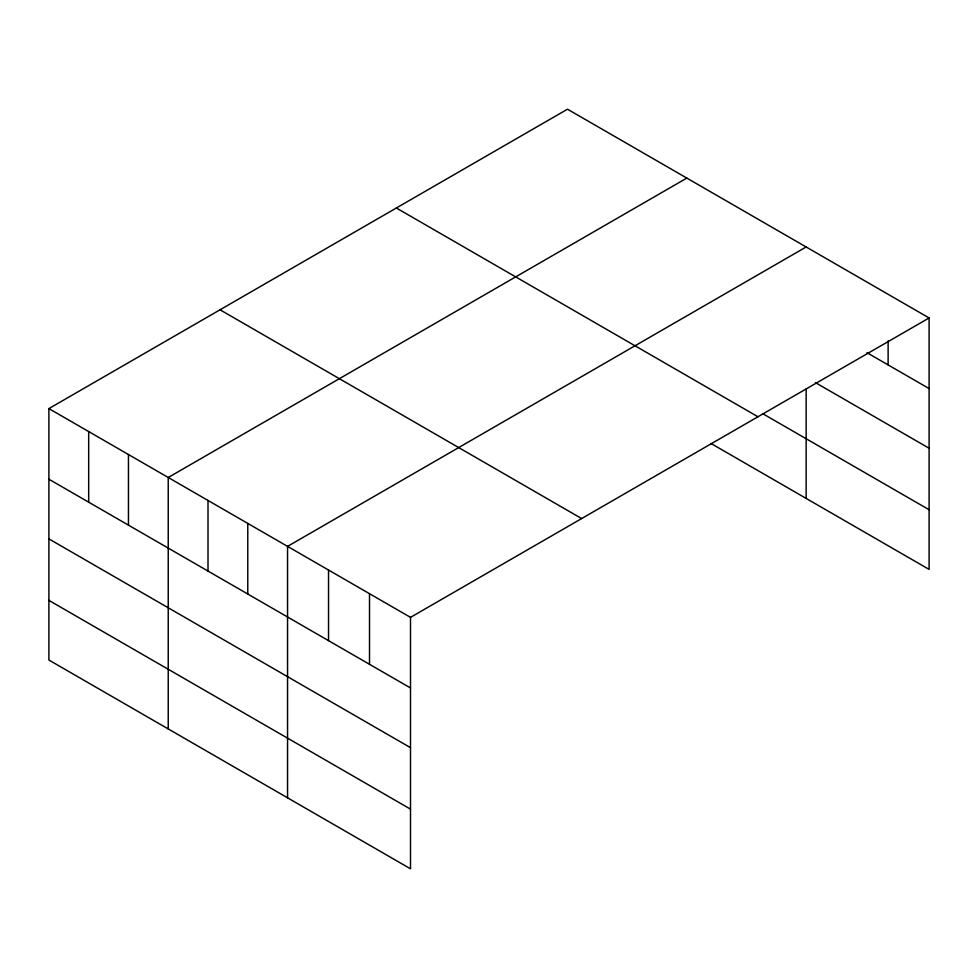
<?xml version="1.0" encoding="UTF-8"?>
<svg xmlns="http://www.w3.org/2000/svg" width="978" height="978" viewBox="0 0 978 978"><rect width="100%" height="100%" fill="white"/><g stroke="black" fill="none" stroke-linecap="round" stroke-linejoin="round"><path stroke-width="1.47" d="M48.9 408.596L410.503 617.362L410.503 868.806L48.9 660.04L48.9 408.596L567.497 109.194L929.1 317.96L929.1 569.404L711.202 443.596M686.825 178.082L168.228 477.496L168.228 728.94M806.153 246.982L287.556 546.384L287.556 797.828M410.503 617.362L929.1 317.96M866.973 352.691L929.1 388.572M815.407 382.606L929.1 448.242M762.534 413.56L929.1 509.721M396.359 207.996L757.962 416.762M220.038 309.794L581.641 518.56M48.9 479.208L410.503 687.974M48.9 538.89L410.503 747.657M48.9 600.37L410.503 809.136M888.122 340.87L888.122 364.904M806.153 388.975L806.153 498.413M369.513 593.707L369.513 664.319M328.535 570.052L328.535 640.651M247.776 523.426L247.776 594.037M208.008 500.455L208.008 571.066M128.448 454.525L128.448 525.137M88.68 431.567L88.68 502.179"/></g></svg>
